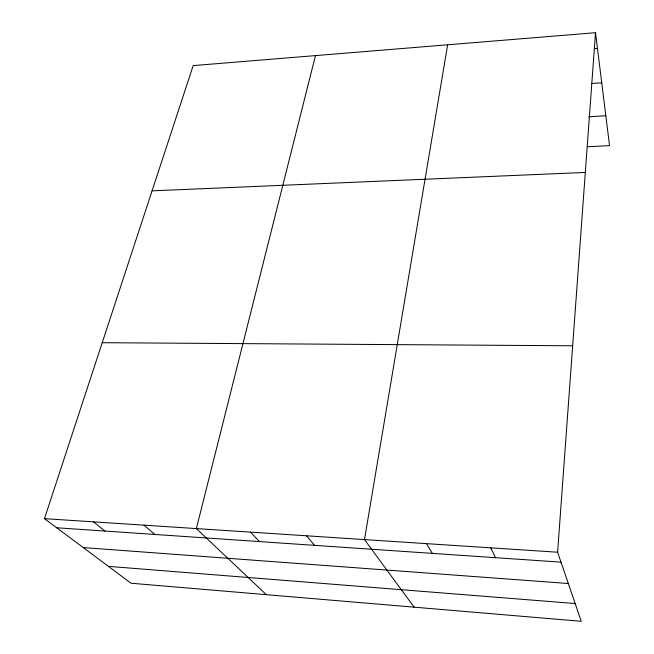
<?xml version="1.0" encoding="UTF-8"?>
<svg xmlns="http://www.w3.org/2000/svg" width="654" height="654" viewBox="0 0 654 654"><rect width="100%" height="100%" fill="white"/><g stroke="black" fill="none" stroke-linecap="round" stroke-linejoin="round"><path stroke-width="0.98" d="M557.6 552.221L595.516 32.7L193.183 65.604L44.464 518.647L131.021 583.229L581.251 621.3L557.6 552.221L44.464 518.647M447.647 44.791L364.491 539.591L414.113 607.165M315.473 55.606L196.363 528.587L266.35 594.674M594.47 48.658L597.47 48.421M591.682 83.483L601.737 82.805M588.6 116.78L605.833 115.783M587.456 146.741L609.536 145.638L595.516 32.7M152.071 190.845L585.322 172.427M102.22 342.696L572.667 345.778M56.685 527.762L561.001 562.154M83.213 547.561L568.318 583.515M108.4 566.356L575.177 603.544M93.44 521.851L104.951 531.056M144.043 525.162L154.794 534.457M250.474 532.127L259.532 541.602M306.489 535.789L314.59 545.354M426.457 543.646L432.408 553.39M490.778 547.848L495.503 557.69"/></g></svg>
